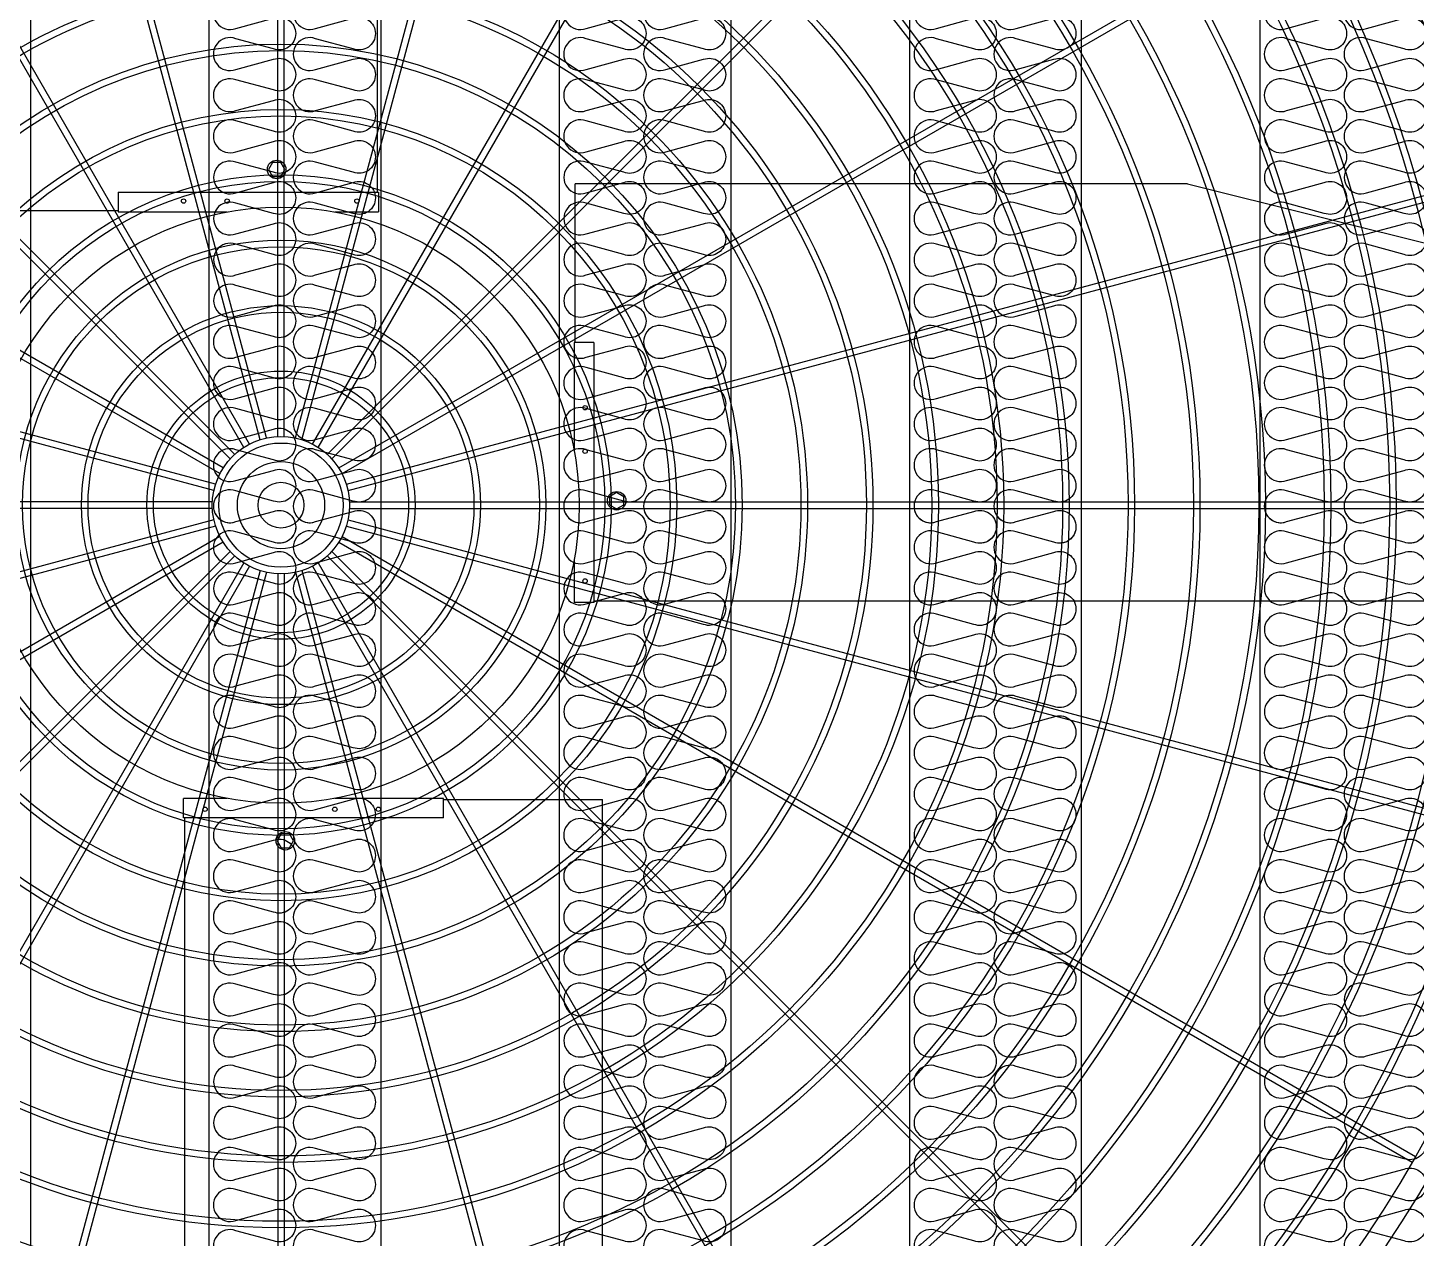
# Model space of a CAD drawing. Header units: millimetres. Extents: x 1723 to 33835, y 1764 to 24472.
# Drawn here: x 7010 to 8223, y 10652 to 11710 of the extents above; entities that cross this region are included whole.
import ezdxf

# ---------------------------------------------------------------- set-up
doc = ezdxf.new("R2010")
doc.units = ezdxf.units.MM
for name, color, linetype in [('LINE', 7, 'Continuous'), ('SMS', 220, 'Continuous'), ('냉각탑', 4, 'Continuous')]:
    doc.layers.add(name, color=color, linetype=linetype)

# ---------------------------------------------------------------- blocks, each defined once
blk = doc.blocks.new('A$C1FB73ED1')
for p, q in [((1277, 1342.9), (1277, 2480)), ((1283, 1342.9), (1283, 2480)), ((1260.8, 1340), (966.5, 2438.3)), ((1266.6, 1341.6), (972.3, 2439.9)), ((1293.4, 1341.6), (1587.7, 2439.9)), ((1299.2, 1340), (1593.5, 2438.3)), ((1251.1, 1336), (682.6, 2320.7)), ((1308.9, 1336), (1877.4, 2320.7)), ((1245.9, 1333), (677.4, 2317.7)), ((1314.1, 1333), (1882.6, 2317.7)), ((1237.6, 1326.6), (433.6, 2130.6)), ((1322.4, 1326.6), (2126.4, 2130.6)), ((1233.4, 1322.4), (429.4, 2126.4)), ((1326.6, 1322.4), (2130.6, 2126.4)), ((1224, 1308.9), (239.3, 1877.4)), ((1227, 1314.1), (242.3, 1882.6)), ((1333, 1314.1), (2317.7, 1882.6)), ((1336, 1308.9), (2320.7, 1877.4)), ((1220, 1299.2), (121.7, 1593.5)), ((1340, 1299.2), (2438.3, 1593.5)), ((1218.4, 1293.4), (120.1, 1587.7)), ((1341.6, 1293.4), (2439.9, 1587.7)), ((1217.1, 1283), (80, 1283)), ((1217.1, 1277), (80, 1277)), ((1342.9, 1283), (2480, 1283)), ((1342.9, 1277), (2480, 1277)), ((1218.4, 1266.6), (120.1, 972.3)), ((1341.6, 1266.6), (2439.9, 972.3)), ((1220, 1260.8), (121.7, 966.5)), ((1224, 1251.1), (239.3, 682.6)), ((1336, 1251.1), (2320.7, 682.6)), ((1340, 1260.8), (2438.3, 966.5)), ((1227, 1245.9), (242.3, 677.4)), ((1233.4, 1237.6), (429.4, 433.6)), ((1326.6, 1237.6), (2130.6, 433.6)), ((1333, 1245.9), (2317.7, 677.4)), ((1237.6, 1233.4), (433.6, 429.4)), ((1245.9, 1227), (677.4, 242.3)), ((1251.1, 1224), (682.6, 239.3)), ((1308.9, 1224), (1877.4, 239.3)), ((1314.1, 1227), (1882.6, 242.3)), ((1322.4, 1233.4), (2126.4, 429.4)), ((1260.8, 1220), (966.5, 121.7)), ((1266.6, 1218.4), (972.3, 120.1)), ((1277, 1217.1), (1277, 80)), ((1283, 1217.1), (1283, 80)), ((1293.4, 1218.4), (1587.7, 120.1)), ((1299.2, 1220), (1593.5, 121.7))]:
    blk.add_line(p, q)
for radius in [1280, 1260, 1220, 1200]:
    blk.add_circle((1280, 1280), radius)
at = {"ltscale": 5}
for radius in [1143, 1137, 1083, 1077, 1023, 1017, 963, 957, 903, 897, 843, 837, 783, 777, 723, 717, 663, 657, 603, 597, 543, 537, 483, 477, 423, 417, 363, 357, 303, 297, 243, 237, 183, 177, 123, 117, 63, 57, 40, 21]:
    blk.add_circle((1280, 1280), radius, dxfattribs=at)
at = {"color": 7}
blk.add_circle((1280, 1280), 273.5, dxfattribs=at)
at = {"layer": 'LINE', "color": 7}
for p, q in [((1368.2, 2477.5), (1368.2, 1567)), ((1130.8, 1567), (1369.4, 1567)), ((1130.8, 1567), (1369.4, 1567)), ((1130.8, 1567), (1130.8, 1549)), ((1130.8, 1567), (1130.8, 1549)), ((1369.4, 1567), (1369.4, 1549)), ((1369.4, 1567), (1369.4, 1549)), ((2111.5, 1574.8), (1550, 1574.8)), ((1550, 1429.2), (1550, 1574.8)), ((1550, 1429.2), (1550, 1574.8)), ((2111.5, 1574.8), (2457.5, 1488.5)), ((1130.8, 1550), (985.2, 1550)), ((1130.8, 1550), (985.2, 1550)), ((1130.8, 1549), (1230.5, 1549)), ((1130.8, 1549), (1230.5, 1549)), ((1329.5, 1549), (1369.4, 1549)), ((1329.5, 1549), (1369.4, 1549)), ((1549, 1429.2), (1549, 1329.5)), ((1549, 1429.2), (1549, 1329.5)), ((1567, 1429.2), (1549, 1429.2)), ((1567, 1429.2), (1549, 1429.2)), ((1567, 1429.2), (1567, 1190.6)), ((1567, 1429.2), (1567, 1190.6)), ((1549, 1230.5), (1549, 1190.6)), ((1549, 1230.5), (1549, 1190.6)), ((1567, 1190.6), (1549, 1190.6)), ((1567, 1190.6), (1549, 1190.6)), ((2475.6, 1191.8), (1567, 1191.8)), ((1230.5, 1011), (1190.6, 1011)), ((1190.6, 993), (1190.6, 1011)), ((1230.5, 1011), (1190.6, 1011)), ((1190.6, 993), (1190.6, 1011)), ((1429.2, 1011), (1329.5, 1011)), ((1429.2, 1011), (1329.5, 1011)), ((1429.2, 993), (1429.2, 1011)), ((1429.2, 993), (1429.2, 1011)), ((1429.2, 1010), (1574.8, 1010)), ((1429.2, 1010), (1574.8, 1010)), ((1574.8, 506.6), (1574.8, 1010)), ((1429.2, 993), (1190.6, 993)), ((1429.2, 993), (1190.6, 993)), ((1191.8, 82.5), (1191.8, 993))]:
    blk.add_line(p, q, dxfattribs=at)
for points in [[(1272.3, 1594.4), (1268.5, 1587.9), (1272.3, 1581.4), (1279.8, 1581.4), (1283.5, 1587.9), (1279.8, 1594.4)], [(1272.3, 1594.4), (1268.5, 1587.9), (1272.3, 1581.4), (1279.8, 1581.4), (1283.5, 1587.9), (1279.8, 1594.4)], [(1594.4, 1287.7), (1587.9, 1291.5), (1581.4, 1287.7), (1581.4, 1280.2), (1587.9, 1276.5), (1594.4, 1280.2)], [(1594.4, 1287.7), (1587.9, 1291.5), (1581.4, 1287.7), (1581.4, 1280.2), (1587.9, 1276.5), (1594.4, 1280.2)], [(1287.7, 965.6), (1291.5, 972.1), (1287.7, 978.6), (1280.2, 978.6), (1276.5, 972.1), (1280.2, 965.6)], [(1287.7, 965.6), (1291.5, 972.1), (1287.7, 978.6), (1280.2, 978.6), (1276.5, 972.1), (1280.2, 965.6)]]:
    blk.add_lwpolyline(points, close=True, dxfattribs=at)
for centre, radius in [((1276, 1587.9), 8.5), ((1276, 1587.9), 8.5), ((1190.6, 1559), 2), ((1190.6, 1559), 2), ((1230.6, 1559), 2), ((1230.6, 1559), 2), ((1349.6, 1559), 2), ((1349.6, 1559), 2), ((1559, 1369.4), 2), ((1559, 1369.4), 2), ((1559, 1329.4), 2), ((1559, 1329.4), 2), ((1587.9, 1284), 8.5), ((1587.9, 1284), 8.5), ((1559, 1210.4), 2), ((1559, 1210.4), 2), ((1210.4, 1001), 2), ((1210.4, 1001), 2), ((1329.4, 1001), 2), ((1329.4, 1001), 2), ((1369.4, 1001), 2), ((1369.4, 1001), 2), ((1284, 972.1), 8.5), ((1284, 972.1), 8.5)]:
    blk.add_circle(centre, radius, dxfattribs=at)
blk = doc.blocks.new('3')
at = {"color": 7}
for p, q in [((7012.4, 13129.5), (7012.4, 9651.5)), ((7168.4, 13129.5), (7168.4, 9651.5)), ((7318.4, 13129.5), (7318.4, 9651.5)), ((7474.4, 13129.5), (7474.4, 9651.5)), ((7624.4, 13129.5), (7624.4, 9651.5)), ((7780.4, 13129.5), (7780.4, 9651.5)), ((7930.4, 13129.5), (7930.4, 9651.5)), ((8086.4, 13129.5), (8086.4, 9651.5))]:
    blk.add_line(p, q, dxfattribs=at)
at = {"layer": 'SMS', "color": 5, "elevation": 0}
for points in [[(7191.8, 11735.9, 1.449198), (7191.8, 11709), (7224.7, 11717.9, -0.524856), (7244.2, 11704.5, -0.524856), (7224.7, 11691.1), (7191.8, 11700, 1.449198), (7191.8, 11673.1), (7224.7, 11682, -0.524856), (7244.2, 11668.6, -0.524856), (7224.7, 11655.2), (7191.8, 11664.1, 1.449198), (7191.8, 11637.2), (7224.7, 11646.1, -0.524856), (7244.2, 11632.7, -0.524856), (7224.7, 11619.2), (7191.8, 11628.2, 1.449198), (7191.8, 11601.3), (7224.7, 11610.2, -0.524856), (7244.2, 11596.8, -0.524856), (7224.7, 11583.3), (7191.8, 11592.2, 1.449198), (7191.8, 11565.4), (7224.7, 11574.3, -0.524856), (7244.2, 11560.9, -0.524856), (7224.7, 11547.4), (7191.8, 11556.3, 1.449198), (7191.8, 11529.5), (7224.7, 11538.4, -0.524856), (7244.2, 11524.9, -0.524856), (7224.7, 11511.5), (7191.8, 11520.4, 1.449198), (7191.8, 11493.6), (7224.7, 11502.5, -0.524856), (7244.2, 11489, -0.524856), (7224.7, 11475.6), (7191.8, 11484.5, 1.449198), (7191.8, 11457.7), (7224.7, 11466.6, -0.524856), (7244.2, 11453.1, -0.524856), (7224.7, 11439.7), (7191.8, 11448.6, 1.449198), (7191.8, 11421.7), (7224.7, 11430.6, -0.524856), (7244.2, 11417.2, -0.524856), (7224.7, 11403.8), (7191.8, 11412.7, 1.449198), (7191.8, 11385.8), (7224.7, 11394.7, -0.524856), (7244.2, 11381.3, -0.524856), (7224.7, 11367.9), (7191.8, 11376.8, 1.449198), (7191.8, 11349.9), (7224.7, 11358.8, -0.524856), (7244.2, 11345.4, -0.524856), (7224.7, 11332), (7191.8, 11340.9, 1.449198), (7191.8, 11314), (7224.7, 11322.9, -0.524856), (7244.2, 11309.5, -0.524856), (7224.7, 11296.1), (7191.8, 11305, 1.449198), (7191.8, 11278.1), (7224.7, 11287, -0.524856), (7244.2, 11273.6, -0.417249), (7229.7, 11259.2)], [(7261.5, 11735.9, 1.449198), (7261.5, 11709), (7294.4, 11717.9, -0.524856), (7313.8, 11704.5, -0.524856), (7294.4, 11691.1), (7261.5, 11700, 1.449198), (7261.5, 11673.1), (7294.4, 11682, -0.524856), (7313.8, 11668.6, -0.524856), (7294.4, 11655.2), (7261.5, 11664.1, 1.449198), (7261.5, 11637.2), (7294.4, 11646.1, -0.524856), (7313.8, 11632.7, -0.524856), (7294.4, 11619.2), (7261.5, 11628.2, 1.449198), (7261.5, 11601.3), (7294.4, 11610.2, -0.524856), (7313.8, 11596.8, -0.524856), (7294.4, 11583.3), (7261.5, 11592.2, 1.449198), (7261.5, 11565.4), (7294.4, 11574.3, -0.524856), (7313.8, 11560.9, -0.524856), (7294.4, 11547.4), (7261.5, 11556.3, 1.449198), (7261.5, 11529.5), (7294.4, 11538.4, -0.524856), (7313.8, 11524.9, -0.524856), (7294.4, 11511.5), (7261.5, 11520.4, 1.449198), (7261.5, 11493.6), (7294.4, 11502.5, -0.524856), (7313.8, 11489, -0.524856), (7294.4, 11475.6), (7261.5, 11484.5, 1.449198), (7261.5, 11457.7), (7294.4, 11466.6, -0.524856), (7313.8, 11453.1, -0.524856), (7294.4, 11439.7), (7261.5, 11448.6, 1.449198), (7261.5, 11421.7), (7294.4, 11430.6, -0.524856), (7313.8, 11417.2, -0.524856), (7294.4, 11403.8), (7261.5, 11412.7, 1.449198), (7261.5, 11385.8), (7294.4, 11394.7, -0.524856), (7313.8, 11381.3, -0.524856), (7294.4, 11367.9), (7261.5, 11376.8, 1.449198), (7261.5, 11349.9), (7294.4, 11358.8, -0.524856), (7313.8, 11345.4, -0.524856), (7294.4, 11332), (7261.5, 11340.9, 1.449198), (7261.5, 11314), (7294.4, 11322.9, -0.524856), (7313.8, 11309.5, -0.524856), (7294.4, 11296.1), (7261.5, 11305, 1.449198), (7261.5, 11278.1), (7294.4, 11287, -0.524856), (7313.8, 11273.6, -0.417249), (7299.3, 11259.2)], [(7497.8, 11735.9, 1.449198), (7497.8, 11709), (7530.7, 11717.9, -0.524856), (7550.2, 11704.5, -0.524856), (7530.7, 11691.1), (7497.8, 11700, 1.449198), (7497.8, 11673.1), (7530.7, 11682, -0.524856), (7550.2, 11668.6, -0.524856), (7530.7, 11655.2), (7497.8, 11664.1, 1.449198), (7497.8, 11637.2), (7530.7, 11646.1, -0.524856), (7550.2, 11632.7, -0.524856), (7530.7, 11619.2), (7497.8, 11628.2, 1.449198), (7497.8, 11601.3), (7530.7, 11610.2, -0.524856), (7550.2, 11596.8, -0.524856), (7530.7, 11583.3), (7497.8, 11592.2, 1.449198), (7497.8, 11565.4), (7530.7, 11574.3, -0.524856), (7550.2, 11560.9, -0.524856), (7530.7, 11547.4), (7497.8, 11556.3, 1.449198), (7497.8, 11529.5), (7530.7, 11538.4, -0.524856), (7550.2, 11524.9, -0.524856), (7530.7, 11511.5), (7497.8, 11520.4, 1.449198), (7497.8, 11493.6), (7530.7, 11502.5, -0.524856), (7550.2, 11489, -0.524856), (7530.7, 11475.6), (7497.8, 11484.5, 1.449198), (7497.8, 11457.7), (7530.7, 11466.6, -0.524856), (7550.2, 11453.1, -0.524856), (7530.7, 11439.7), (7497.8, 11448.6, 1.449198), (7497.8, 11421.7), (7530.7, 11430.6, -0.524856), (7550.2, 11417.2, -0.524856), (7530.7, 11403.8), (7497.8, 11412.7, 1.449198), (7497.8, 11385.8), (7530.7, 11394.7, -0.524856), (7550.2, 11381.3, -0.524856), (7530.7, 11367.9), (7497.8, 11376.8, 1.449198), (7497.8, 11349.9), (7530.7, 11358.8, -0.524856), (7550.2, 11345.4, -0.524856), (7530.7, 11332), (7497.8, 11340.9, 1.449198), (7497.8, 11314), (7530.7, 11322.9, -0.524856), (7550.2, 11309.5, -0.524856), (7530.7, 11296.1), (7497.8, 11305, 1.449198), (7497.8, 11278.1), (7530.7, 11287, -0.524856), (7550.2, 11273.6, -0.417249), (7535.7, 11259.2)], [(7567.5, 11735.9, 1.449198), (7567.5, 11709), (7600.4, 11717.9, -0.524856), (7619.8, 11704.5, -0.524856), (7600.4, 11691.1), (7567.5, 11700, 1.449198), (7567.5, 11673.1), (7600.4, 11682, -0.524856), (7619.8, 11668.6, -0.524856), (7600.4, 11655.2), (7567.5, 11664.1, 1.449198), (7567.5, 11637.2), (7600.4, 11646.1, -0.524856), (7619.8, 11632.7, -0.524856), (7600.4, 11619.2), (7567.5, 11628.2, 1.449198), (7567.5, 11601.3), (7600.4, 11610.2, -0.524856), (7619.8, 11596.8, -0.524856), (7600.4, 11583.3), (7567.5, 11592.2, 1.449198), (7567.5, 11565.4), (7600.4, 11574.3, -0.524856), (7619.8, 11560.9, -0.524856), (7600.4, 11547.4), (7567.5, 11556.3, 1.449198), (7567.5, 11529.5), (7600.4, 11538.4, -0.524856), (7619.8, 11524.9, -0.524856), (7600.4, 11511.5), (7567.5, 11520.4, 1.449198), (7567.5, 11493.6), (7600.4, 11502.5, -0.524856), (7619.8, 11489, -0.524856), (7600.4, 11475.6), (7567.5, 11484.5, 1.449198), (7567.5, 11457.7), (7600.4, 11466.6, -0.524856), (7619.8, 11453.1, -0.524856), (7600.4, 11439.7), (7567.5, 11448.6, 1.449198), (7567.5, 11421.7), (7600.4, 11430.6, -0.524856), (7619.8, 11417.2, -0.524856), (7600.4, 11403.8), (7567.5, 11412.7, 1.449198), (7567.5, 11385.8), (7600.4, 11394.7, -0.524856), (7619.8, 11381.3, -0.524856), (7600.4, 11367.9), (7567.5, 11376.8, 1.449198), (7567.5, 11349.9), (7600.4, 11358.8, -0.524856), (7619.8, 11345.4, -0.524856), (7600.4, 11332), (7567.5, 11340.9, 1.449198), (7567.5, 11314), (7600.4, 11322.9, -0.524856), (7619.8, 11309.5, -0.524856), (7600.4, 11296.1), (7567.5, 11305, 1.449198), (7567.5, 11278.1), (7600.4, 11287, -0.524856), (7619.8, 11273.6, -0.417249), (7605.3, 11259.2)], [(7803.8, 11735.9, 1.449198), (7803.8, 11709), (7836.7, 11717.9, -0.524856), (7856.2, 11704.5, -0.524856), (7836.7, 11691.1), (7803.8, 11700, 1.449198), (7803.8, 11673.1), (7836.7, 11682, -0.524856), (7856.2, 11668.6, -0.524856), (7836.7, 11655.2), (7803.8, 11664.1, 1.449198), (7803.8, 11637.2), (7836.7, 11646.1, -0.524856), (7856.2, 11632.7, -0.524856), (7836.7, 11619.2), (7803.8, 11628.2, 1.449198), (7803.8, 11601.3), (7836.7, 11610.2, -0.524856), (7856.2, 11596.8, -0.524856), (7836.7, 11583.3), (7803.8, 11592.2, 1.449198), (7803.8, 11565.4), (7836.7, 11574.3, -0.524856), (7856.2, 11560.9, -0.524856), (7836.7, 11547.4), (7803.8, 11556.3, 1.449198), (7803.8, 11529.5), (7836.7, 11538.4, -0.524856), (7856.2, 11524.9, -0.524856), (7836.7, 11511.5), (7803.8, 11520.4, 1.449198), (7803.8, 11493.6), (7836.7, 11502.5, -0.524856), (7856.2, 11489, -0.524856), (7836.7, 11475.6), (7803.8, 11484.5, 1.449198), (7803.8, 11457.7), (7836.7, 11466.6, -0.524856), (7856.2, 11453.1, -0.524856), (7836.7, 11439.7), (7803.8, 11448.6, 1.449198), (7803.8, 11421.7), (7836.7, 11430.6, -0.524856), (7856.2, 11417.2, -0.524856), (7836.7, 11403.8), (7803.8, 11412.7, 1.449198), (7803.8, 11385.8), (7836.7, 11394.7, -0.524856), (7856.2, 11381.3, -0.524856), (7836.7, 11367.9), (7803.8, 11376.8, 1.449198), (7803.8, 11349.9), (7836.7, 11358.8, -0.524856), (7856.2, 11345.4, -0.524856), (7836.7, 11332), (7803.8, 11340.9, 1.449198), (7803.8, 11314), (7836.7, 11322.9, -0.524856), (7856.2, 11309.5, -0.524856), (7836.7, 11296.1), (7803.8, 11305, 1.449198), (7803.8, 11278.1), (7836.7, 11287, -0.524856), (7856.2, 11273.6, -0.417249), (7841.7, 11259.2)], [(7873.5, 11735.9, 1.449198), (7873.5, 11709), (7906.4, 11717.9, -0.524856), (7925.8, 11704.5, -0.524856), (7906.4, 11691.1), (7873.5, 11700, 1.449198), (7873.5, 11673.1), (7906.4, 11682, -0.524856), (7925.8, 11668.6, -0.524856), (7906.4, 11655.2), (7873.5, 11664.1, 1.449198), (7873.5, 11637.2), (7906.4, 11646.1, -0.524856), (7925.8, 11632.7, -0.524856), (7906.4, 11619.2), (7873.5, 11628.2, 1.449198), (7873.5, 11601.3), (7906.4, 11610.2, -0.524856), (7925.8, 11596.8, -0.524856), (7906.4, 11583.3), (7873.5, 11592.2, 1.449198), (7873.5, 11565.4), (7906.4, 11574.3, -0.524856), (7925.8, 11560.9, -0.524856), (7906.4, 11547.4), (7873.5, 11556.3, 1.449198), (7873.5, 11529.5), (7906.4, 11538.4, -0.524856), (7925.8, 11524.9, -0.524856), (7906.4, 11511.5), (7873.5, 11520.4, 1.449198), (7873.5, 11493.6), (7906.4, 11502.5, -0.524856), (7925.8, 11489, -0.524856), (7906.4, 11475.6), (7873.5, 11484.5, 1.449198), (7873.5, 11457.7), (7906.4, 11466.6, -0.524856), (7925.8, 11453.1, -0.524856), (7906.4, 11439.7), (7873.5, 11448.6, 1.449198), (7873.5, 11421.7), (7906.4, 11430.6, -0.524856), (7925.8, 11417.2, -0.524856), (7906.4, 11403.8), (7873.5, 11412.7, 1.449198), (7873.5, 11385.8), (7906.4, 11394.7, -0.524856), (7925.8, 11381.3, -0.524856), (7906.4, 11367.9), (7873.5, 11376.8, 1.449198), (7873.5, 11349.9), (7906.4, 11358.8, -0.524856), (7925.8, 11345.4, -0.524856), (7906.4, 11332), (7873.5, 11340.9, 1.449198), (7873.5, 11314), (7906.4, 11322.9, -0.524856), (7925.8, 11309.5, -0.524856), (7906.4, 11296.1), (7873.5, 11305, 1.449198), (7873.5, 11278.1), (7906.4, 11287, -0.524856), (7925.8, 11273.6, -0.417249), (7911.3, 11259.2)], [(8109.8, 11735.9, 1.449198), (8109.8, 11709), (8142.7, 11717.9, -0.524856), (8162.2, 11704.5, -0.524856), (8142.7, 11691.1), (8109.8, 11700, 1.449198), (8109.8, 11673.1), (8142.7, 11682, -0.524856), (8162.2, 11668.6, -0.524856), (8142.7, 11655.2), (8109.8, 11664.1, 1.449198), (8109.8, 11637.2), (8142.7, 11646.1, -0.524856), (8162.2, 11632.7, -0.524856), (8142.7, 11619.2), (8109.8, 11628.2, 1.449198), (8109.8, 11601.3), (8142.7, 11610.2, -0.524856), (8162.2, 11596.8, -0.524856), (8142.7, 11583.3), (8109.8, 11592.2, 1.449198), (8109.8, 11565.4), (8142.7, 11574.3, -0.524856), (8162.2, 11560.9, -0.524856), (8142.7, 11547.4), (8109.8, 11556.3, 1.449198), (8109.8, 11529.5), (8142.7, 11538.4, -0.524856), (8162.2, 11524.9, -0.524856), (8142.7, 11511.5), (8109.8, 11520.4, 1.449198), (8109.8, 11493.6), (8142.7, 11502.5, -0.524856), (8162.2, 11489, -0.524856), (8142.7, 11475.6), (8109.8, 11484.5, 1.449198), (8109.8, 11457.7), (8142.7, 11466.6, -0.524856), (8162.2, 11453.1, -0.524856), (8142.7, 11439.7), (8109.8, 11448.6, 1.449198), (8109.8, 11421.7), (8142.7, 11430.6, -0.524856), (8162.2, 11417.2, -0.524856), (8142.7, 11403.8), (8109.8, 11412.7, 1.449198), (8109.8, 11385.8), (8142.7, 11394.7, -0.524856), (8162.2, 11381.3, -0.524856), (8142.7, 11367.9), (8109.8, 11376.8, 1.449198), (8109.8, 11349.9), (8142.7, 11358.8, -0.524856), (8162.2, 11345.4, -0.524856), (8142.7, 11332), (8109.8, 11340.9, 1.449198), (8109.8, 11314), (8142.7, 11322.9, -0.524856), (8162.2, 11309.5, -0.524856), (8142.7, 11296.1), (8109.8, 11305, 1.449198), (8109.8, 11278.1), (8142.7, 11287, -0.524856), (8162.2, 11273.6, -0.417249), (8147.7, 11259.2)], [(8179.5, 11735.9, 1.449198), (8179.5, 11709), (8212.4, 11717.9, -0.524856), (8231.8, 11704.5, -0.524856), (8212.4, 11691.1), (8179.5, 11700, 1.449198), (8179.5, 11673.1), (8212.4, 11682, -0.524856), (8231.8, 11668.6, -0.524856), (8212.4, 11655.2), (8179.5, 11664.1, 1.449198), (8179.5, 11637.2), (8212.4, 11646.1, -0.524856), (8231.8, 11632.7, -0.524856), (8212.4, 11619.2), (8179.5, 11628.2, 1.449198), (8179.5, 11601.3), (8212.4, 11610.2, -0.524856), (8231.8, 11596.8, -0.524856), (8212.4, 11583.3), (8179.5, 11592.2, 1.449198), (8179.5, 11565.4), (8212.4, 11574.3, -0.524856), (8231.8, 11560.9, -0.524856), (8212.4, 11547.4), (8179.5, 11556.3, 1.449198), (8179.5, 11529.5), (8212.4, 11538.4, -0.524856), (8231.8, 11524.9, -0.524856), (8212.4, 11511.5), (8179.5, 11520.4, 1.449198), (8179.5, 11493.6), (8212.4, 11502.5, -0.524856), (8231.8, 11489, -0.524856), (8212.4, 11475.6), (8179.5, 11484.5, 1.449198), (8179.5, 11457.7), (8212.4, 11466.6, -0.524856), (8231.8, 11453.1, -0.524856), (8212.4, 11439.7), (8179.5, 11448.6, 1.449198), (8179.5, 11421.7), (8212.4, 11430.6, -0.524856), (8231.8, 11417.2, -0.524856), (8212.4, 11403.8), (8179.5, 11412.7, 1.449198), (8179.5, 11385.8), (8212.4, 11394.7, -0.524856), (8231.8, 11381.3, -0.524856), (8212.4, 11367.9), (8179.5, 11376.8, 1.449198), (8179.5, 11349.9), (8212.4, 11358.8, -0.524856), (8231.8, 11345.4, -0.524856), (8212.4, 11332), (8179.5, 11340.9, 1.449198), (8179.5, 11314), (8212.4, 11322.9, -0.524856), (8231.8, 11309.5, -0.524856), (8212.4, 11296.1), (8179.5, 11305, 1.449198), (8179.5, 11278.1), (8212.4, 11287, -0.524856), (8231.8, 11273.6, -0.417249), (8217.3, 11259.2)], [(7172.8, 11287.9, 0.446849), (7191.8, 11278.1), (7224.7, 11287, -0.524856), (7244.2, 11273.6, -0.524856), (7224.7, 11260.1), (7191.8, 11269.1, 1.449198), (7191.8, 11242.2), (7224.7, 11251.1, -0.524856), (7244.2, 11237.7, -0.524856), (7224.7, 11224.2), (7191.8, 11233.1, 1.449198), (7191.8, 11206.3), (7224.7, 11215.2, -0.524856), (7244.2, 11201.8, -0.524856), (7224.7, 11188.3), (7191.8, 11197.2, 1.449198), (7191.8, 11170.4), (7224.7, 11179.3, -0.524856), (7244.2, 11165.8, -0.524856), (7224.7, 11152.4), (7191.8, 11161.3, 1.449198), (7191.8, 11134.5), (7224.7, 11143.4, -0.524856), (7244.2, 11129.9, -0.524856), (7224.7, 11116.5), (7191.8, 11125.4, 1.449198), (7191.8, 11098.6), (7224.7, 11107.5, -0.524856), (7244.2, 11094, -0.524856), (7224.7, 11080.6), (7191.8, 11089.5, 1.449198), (7191.8, 11062.6), (7224.7, 11071.5, -0.524856), (7244.2, 11058.1, -0.524856), (7224.7, 11044.7), (7191.8, 11053.6, 1.449198), (7191.8, 11026.7), (7224.7, 11035.6, -0.524856), (7244.2, 11022.2, -0.524856), (7224.7, 11008.8), (7191.8, 11017.7, 1.449198), (7191.8, 10990.8), (7224.7, 10999.7, -0.524856), (7244.2, 10986.3, -0.524856), (7224.7, 10972.9), (7191.8, 10981.8, 1.449198), (7191.8, 10954.9), (7224.7, 10963.8, -0.524856), (7244.2, 10950.4, -0.524856), (7224.7, 10937), (7191.8, 10945.9, 1.449198), (7191.8, 10919), (7224.7, 10927.9, -0.524856), (7244.2, 10914.5, -0.524856), (7224.7, 10901), (7191.8, 10910, 1.449198), (7191.8, 10883.1), (7224.7, 10892, -0.524856), (7244.2, 10878.6, -0.524856), (7224.7, 10865.1), (7191.8, 10874, 1.449198), (7191.8, 10847.2), (7224.7, 10856.1, -0.524856), (7244.2, 10842.7, -0.524856), (7224.7, 10829.2), (7191.8, 10838.1, 1.449198), (7191.8, 10811.3), (7224.7, 10820.2, -0.524856), (7244.2, 10806.7, -0.524856), (7224.7, 10793.3), (7191.8, 10802.2, 1.449198), (7191.8, 10775.4), (7224.7, 10784.3, -0.524856), (7244.2, 10770.8, -0.524856), (7224.7, 10757.4), (7191.8, 10766.3, 1.449198), (7191.8, 10739.5), (7224.7, 10748.4, -0.524856), (7244.2, 10734.9, -0.524856), (7224.7, 10721.5), (7191.8, 10730.4, 1.449198), (7191.8, 10703.5), (7224.7, 10712.4, -0.524856), (7244.2, 10699, -0.524856), (7224.7, 10685.6), (7191.8, 10694.5, 1.449198), (7191.8, 10667.6), (7224.7, 10676.5, -0.524856), (7244.2, 10663.1, -0.524856), (7224.7, 10649.7), (7191.8, 10658.6, 1.449198), (7191.8, 10631.7)], [(7242.5, 11287.9, 0.446849), (7261.5, 11278.1), (7294.4, 11287, -0.524856), (7313.8, 11273.6, -0.524856), (7294.4, 11260.1), (7261.5, 11269.1, 1.449198), (7261.5, 11242.2), (7294.4, 11251.1, -0.524856), (7313.8, 11237.7, -0.524856), (7294.4, 11224.2), (7261.5, 11233.1, 1.449198), (7261.5, 11206.3), (7294.4, 11215.2, -0.524856), (7313.8, 11201.8, -0.524856), (7294.4, 11188.3), (7261.5, 11197.2, 1.449198), (7261.5, 11170.4), (7294.4, 11179.3, -0.524856), (7313.8, 11165.8, -0.524856), (7294.4, 11152.4), (7261.5, 11161.3, 1.449198), (7261.5, 11134.5), (7294.4, 11143.4, -0.524856), (7313.8, 11129.9, -0.524856), (7294.4, 11116.5), (7261.5, 11125.4, 1.449198), (7261.5, 11098.6), (7294.4, 11107.5, -0.524856), (7313.8, 11094, -0.524856), (7294.4, 11080.6), (7261.5, 11089.5, 1.449198), (7261.5, 11062.6), (7294.4, 11071.5, -0.524856), (7313.8, 11058.1, -0.524856), (7294.4, 11044.7), (7261.5, 11053.6, 1.449198), (7261.5, 11026.7), (7294.4, 11035.6, -0.524856), (7313.8, 11022.2, -0.524856), (7294.4, 11008.8), (7261.5, 11017.7, 1.449198), (7261.5, 10990.8), (7294.4, 10999.7, -0.524856), (7313.8, 10986.3, -0.524856), (7294.4, 10972.9), (7261.5, 10981.8, 1.449198), (7261.5, 10954.9), (7294.4, 10963.8, -0.524856), (7313.8, 10950.4, -0.524856), (7294.4, 10937), (7261.5, 10945.9, 1.449198), (7261.5, 10919), (7294.4, 10927.9, -0.524856), (7313.8, 10914.5, -0.524856), (7294.4, 10901), (7261.5, 10910, 1.449198), (7261.5, 10883.1), (7294.4, 10892, -0.524856), (7313.8, 10878.6, -0.524856), (7294.4, 10865.1), (7261.5, 10874, 1.449198), (7261.5, 10847.2), (7294.4, 10856.1, -0.524856), (7313.8, 10842.7, -0.524856), (7294.4, 10829.2), (7261.5, 10838.1, 1.449198), (7261.5, 10811.3), (7294.4, 10820.2, -0.524856), (7313.8, 10806.7, -0.524856), (7294.4, 10793.3), (7261.5, 10802.2, 1.449198), (7261.5, 10775.4), (7294.4, 10784.3, -0.524856), (7313.8, 10770.8, -0.524856), (7294.4, 10757.4), (7261.5, 10766.3, 1.449198), (7261.5, 10739.5), (7294.4, 10748.4, -0.524856), (7313.8, 10734.9, -0.524856), (7294.4, 10721.5), (7261.5, 10730.4, 1.449198), (7261.5, 10703.5), (7294.4, 10712.4, -0.524856), (7313.8, 10699, -0.524856), (7294.4, 10685.6), (7261.5, 10694.5, 1.449198), (7261.5, 10667.6), (7294.4, 10676.5, -0.524856), (7313.8, 10663.1, -0.524856), (7294.4, 10649.7), (7261.5, 10658.6, 1.449198), (7261.5, 10631.7)], [(7478.8, 11287.9, 0.446849), (7497.8, 11278.1), (7530.7, 11287, -0.524856), (7550.2, 11273.6, -0.524856), (7530.7, 11260.1), (7497.8, 11269.1, 1.449198), (7497.8, 11242.2), (7530.7, 11251.1, -0.524856), (7550.2, 11237.7, -0.524856), (7530.7, 11224.2), (7497.8, 11233.1, 1.449198), (7497.8, 11206.3), (7530.7, 11215.2, -0.524856), (7550.2, 11201.8, -0.524856), (7530.7, 11188.3), (7497.8, 11197.2, 1.449198), (7497.8, 11170.4), (7530.7, 11179.3, -0.524856), (7550.2, 11165.8, -0.524856), (7530.7, 11152.4), (7497.8, 11161.3, 1.449198), (7497.8, 11134.5), (7530.7, 11143.4, -0.524856), (7550.2, 11129.9, -0.524856), (7530.7, 11116.5), (7497.8, 11125.4, 1.449198), (7497.8, 11098.6), (7530.7, 11107.5, -0.524856), (7550.2, 11094, -0.524856), (7530.7, 11080.6), (7497.8, 11089.5, 1.449198), (7497.8, 11062.6), (7530.7, 11071.5, -0.524856), (7550.2, 11058.1, -0.524856), (7530.7, 11044.7), (7497.8, 11053.6, 1.449198), (7497.8, 11026.7), (7530.7, 11035.6, -0.524856), (7550.2, 11022.2, -0.524856), (7530.7, 11008.8), (7497.8, 11017.7, 1.449198), (7497.8, 10990.8), (7530.7, 10999.7, -0.524856), (7550.2, 10986.3, -0.524856), (7530.7, 10972.9), (7497.8, 10981.8, 1.449198), (7497.8, 10954.9), (7530.7, 10963.8, -0.524856), (7550.2, 10950.4, -0.524856), (7530.7, 10937), (7497.8, 10945.9, 1.449198), (7497.8, 10919), (7530.7, 10927.9, -0.524856), (7550.2, 10914.5, -0.524856), (7530.7, 10901), (7497.8, 10910, 1.449198), (7497.8, 10883.1), (7530.7, 10892, -0.524856), (7550.2, 10878.6, -0.524856), (7530.7, 10865.1), (7497.8, 10874, 1.449198), (7497.8, 10847.2), (7530.7, 10856.1, -0.524856), (7550.2, 10842.7, -0.524856), (7530.7, 10829.2), (7497.8, 10838.1, 1.449198), (7497.8, 10811.3), (7530.7, 10820.2, -0.524856), (7550.2, 10806.7, -0.524856), (7530.7, 10793.3), (7497.8, 10802.2, 1.449198), (7497.8, 10775.4), (7530.7, 10784.3, -0.524856), (7550.2, 10770.8, -0.524856), (7530.7, 10757.4), (7497.8, 10766.3, 1.449198), (7497.8, 10739.5), (7530.7, 10748.4, -0.524856), (7550.2, 10734.9, -0.524856), (7530.7, 10721.5), (7497.8, 10730.4, 1.449198), (7497.8, 10703.5), (7530.7, 10712.4, -0.524856), (7550.2, 10699, -0.524856), (7530.7, 10685.6), (7497.8, 10694.5, 1.449198), (7497.8, 10667.6), (7530.7, 10676.5, -0.524856), (7550.2, 10663.1, -0.524856), (7530.7, 10649.7), (7497.8, 10658.6, 1.449198), (7497.8, 10631.7)], [(7548.5, 11287.9, 0.446849), (7567.5, 11278.1), (7600.4, 11287, -0.524856), (7619.8, 11273.6, -0.524856), (7600.4, 11260.1), (7567.5, 11269.1, 1.449198), (7567.5, 11242.2), (7600.4, 11251.1, -0.524856), (7619.8, 11237.7, -0.524856), (7600.4, 11224.2), (7567.5, 11233.1, 1.449198), (7567.5, 11206.3), (7600.4, 11215.2, -0.524856), (7619.8, 11201.8, -0.524856), (7600.4, 11188.3), (7567.5, 11197.2, 1.449198), (7567.5, 11170.4), (7600.4, 11179.3, -0.524856), (7619.8, 11165.8, -0.524856), (7600.4, 11152.4), (7567.5, 11161.3, 1.449198), (7567.5, 11134.5), (7600.4, 11143.4, -0.524856), (7619.8, 11129.9, -0.524856), (7600.4, 11116.5), (7567.5, 11125.4, 1.449198), (7567.5, 11098.6), (7600.4, 11107.5, -0.524856), (7619.8, 11094, -0.524856), (7600.4, 11080.6), (7567.5, 11089.5, 1.449198), (7567.5, 11062.6), (7600.4, 11071.5, -0.524856), (7619.8, 11058.1, -0.524856), (7600.4, 11044.7), (7567.5, 11053.6, 1.449198), (7567.5, 11026.7), (7600.4, 11035.6, -0.524856), (7619.8, 11022.2, -0.524856), (7600.4, 11008.8), (7567.5, 11017.7, 1.449198), (7567.5, 10990.8), (7600.4, 10999.7, -0.524856), (7619.8, 10986.3, -0.524856), (7600.4, 10972.9), (7567.5, 10981.8, 1.449198), (7567.5, 10954.9), (7600.4, 10963.8, -0.524856), (7619.8, 10950.4, -0.524856), (7600.4, 10937), (7567.5, 10945.9, 1.449198), (7567.5, 10919), (7600.4, 10927.9, -0.524856), (7619.8, 10914.5, -0.524856), (7600.4, 10901), (7567.5, 10910, 1.449198), (7567.5, 10883.1), (7600.4, 10892, -0.524856), (7619.8, 10878.6, -0.524856), (7600.4, 10865.1), (7567.5, 10874, 1.449198), (7567.5, 10847.2), (7600.4, 10856.1, -0.524856), (7619.8, 10842.7, -0.524856), (7600.4, 10829.2), (7567.5, 10838.1, 1.449198), (7567.5, 10811.3), (7600.4, 10820.2, -0.524856), (7619.8, 10806.7, -0.524856), (7600.4, 10793.3), (7567.5, 10802.2, 1.449198), (7567.5, 10775.4), (7600.4, 10784.3, -0.524856), (7619.8, 10770.8, -0.524856), (7600.4, 10757.4), (7567.5, 10766.3, 1.449198), (7567.5, 10739.5), (7600.4, 10748.4, -0.524856), (7619.8, 10734.9, -0.524856), (7600.4, 10721.5), (7567.5, 10730.4, 1.449198), (7567.5, 10703.5), (7600.4, 10712.4, -0.524856), (7619.8, 10699, -0.524856), (7600.4, 10685.6), (7567.5, 10694.5, 1.449198), (7567.5, 10667.6), (7600.4, 10676.5, -0.524856), (7619.8, 10663.1, -0.524856), (7600.4, 10649.7), (7567.5, 10658.6, 1.449198), (7567.5, 10631.7)], [(7784.8, 11287.9, 0.446849), (7803.8, 11278.1), (7836.7, 11287, -0.524856), (7856.2, 11273.6, -0.524856), (7836.7, 11260.1), (7803.8, 11269.1, 1.449198), (7803.8, 11242.2), (7836.7, 11251.1, -0.524856), (7856.2, 11237.7, -0.524856), (7836.7, 11224.2), (7803.8, 11233.1, 1.449198), (7803.8, 11206.3), (7836.7, 11215.2, -0.524856), (7856.2, 11201.8, -0.524856), (7836.7, 11188.3), (7803.8, 11197.2, 1.449198), (7803.8, 11170.4), (7836.7, 11179.3, -0.524856), (7856.2, 11165.8, -0.524856), (7836.7, 11152.4), (7803.8, 11161.3, 1.449198), (7803.8, 11134.5), (7836.7, 11143.4, -0.524856), (7856.2, 11129.9, -0.524856), (7836.7, 11116.5), (7803.8, 11125.4, 1.449198), (7803.8, 11098.6), (7836.7, 11107.5, -0.524856), (7856.2, 11094, -0.524856), (7836.7, 11080.6), (7803.8, 11089.5, 1.449198), (7803.8, 11062.6), (7836.7, 11071.5, -0.524856), (7856.2, 11058.1, -0.524856), (7836.7, 11044.7), (7803.8, 11053.6, 1.449198), (7803.8, 11026.7), (7836.7, 11035.6, -0.524856), (7856.2, 11022.2, -0.524856), (7836.7, 11008.8), (7803.8, 11017.7, 1.449198), (7803.8, 10990.8), (7836.7, 10999.7, -0.524856), (7856.2, 10986.3, -0.524856), (7836.7, 10972.9), (7803.8, 10981.8, 1.449198), (7803.8, 10954.9), (7836.7, 10963.8, -0.524856), (7856.2, 10950.4, -0.524856), (7836.7, 10937), (7803.8, 10945.9, 1.449198), (7803.8, 10919), (7836.7, 10927.9, -0.524856), (7856.2, 10914.5, -0.524856), (7836.7, 10901), (7803.8, 10910, 1.449198), (7803.8, 10883.1), (7836.7, 10892, -0.524856), (7856.2, 10878.6, -0.524856), (7836.7, 10865.1), (7803.8, 10874, 1.449198), (7803.8, 10847.2), (7836.7, 10856.1, -0.524856), (7856.2, 10842.7, -0.524856), (7836.7, 10829.2), (7803.8, 10838.1, 1.449198), (7803.8, 10811.3), (7836.7, 10820.2, -0.524856), (7856.2, 10806.7, -0.524856), (7836.7, 10793.3), (7803.8, 10802.2, 1.449198), (7803.8, 10775.4), (7836.7, 10784.3, -0.524856), (7856.2, 10770.8, -0.524856), (7836.7, 10757.4), (7803.8, 10766.3, 1.449198), (7803.8, 10739.5), (7836.7, 10748.4, -0.524856), (7856.2, 10734.9, -0.524856), (7836.7, 10721.5), (7803.8, 10730.4, 1.449198), (7803.8, 10703.5), (7836.7, 10712.4, -0.524856), (7856.2, 10699, -0.524856), (7836.7, 10685.6), (7803.8, 10694.5, 1.449198), (7803.8, 10667.6), (7836.7, 10676.5, -0.524856), (7856.2, 10663.1, -0.524856), (7836.7, 10649.7), (7803.8, 10658.6, 1.449198), (7803.8, 10631.7)], [(7854.5, 11287.9, 0.446849), (7873.5, 11278.1), (7906.4, 11287, -0.524856), (7925.8, 11273.6, -0.524856), (7906.4, 11260.1), (7873.5, 11269.1, 1.449198), (7873.5, 11242.2), (7906.4, 11251.1, -0.524856), (7925.8, 11237.7, -0.524856), (7906.4, 11224.2), (7873.5, 11233.1, 1.449198), (7873.5, 11206.3), (7906.4, 11215.2, -0.524856), (7925.8, 11201.8, -0.524856), (7906.4, 11188.3), (7873.5, 11197.2, 1.449198), (7873.5, 11170.4), (7906.4, 11179.3, -0.524856), (7925.8, 11165.8, -0.524856), (7906.4, 11152.4), (7873.5, 11161.3, 1.449198), (7873.5, 11134.5), (7906.4, 11143.4, -0.524856), (7925.8, 11129.9, -0.524856), (7906.4, 11116.5), (7873.5, 11125.4, 1.449198), (7873.5, 11098.6), (7906.4, 11107.5, -0.524856), (7925.8, 11094, -0.524856), (7906.4, 11080.6), (7873.5, 11089.5, 1.449198), (7873.5, 11062.6), (7906.4, 11071.5, -0.524856), (7925.8, 11058.1, -0.524856), (7906.4, 11044.7), (7873.5, 11053.6, 1.449198), (7873.5, 11026.7), (7906.4, 11035.6, -0.524856), (7925.8, 11022.2, -0.524856), (7906.4, 11008.8), (7873.5, 11017.7, 1.449198), (7873.5, 10990.8), (7906.4, 10999.7, -0.524856), (7925.8, 10986.3, -0.524856), (7906.4, 10972.9), (7873.5, 10981.8, 1.449198), (7873.5, 10954.9), (7906.4, 10963.8, -0.524856), (7925.8, 10950.4, -0.524856), (7906.4, 10937), (7873.5, 10945.9, 1.449198), (7873.5, 10919), (7906.4, 10927.9, -0.524856), (7925.8, 10914.5, -0.524856), (7906.4, 10901), (7873.5, 10910, 1.449198), (7873.5, 10883.1), (7906.4, 10892, -0.524856), (7925.8, 10878.6, -0.524856), (7906.4, 10865.1), (7873.5, 10874, 1.449198), (7873.5, 10847.2), (7906.4, 10856.1, -0.524856), (7925.8, 10842.7, -0.524856), (7906.4, 10829.2), (7873.5, 10838.1, 1.449198), (7873.5, 10811.3), (7906.4, 10820.2, -0.524856), (7925.8, 10806.7, -0.524856), (7906.4, 10793.3), (7873.5, 10802.2, 1.449198), (7873.5, 10775.4), (7906.4, 10784.3, -0.524856), (7925.8, 10770.8, -0.524856), (7906.4, 10757.4), (7873.5, 10766.3, 1.449198), (7873.5, 10739.5), (7906.4, 10748.4, -0.524856), (7925.8, 10734.9, -0.524856), (7906.4, 10721.5), (7873.5, 10730.4, 1.449198), (7873.5, 10703.5), (7906.4, 10712.4, -0.524856), (7925.8, 10699, -0.524856), (7906.4, 10685.6), (7873.5, 10694.5, 1.449198), (7873.5, 10667.6), (7906.4, 10676.5, -0.524856), (7925.8, 10663.1, -0.524856), (7906.4, 10649.7), (7873.5, 10658.6, 1.449198), (7873.5, 10631.7)], [(8090.8, 11287.9, 0.446849), (8109.8, 11278.1), (8142.7, 11287, -0.524856), (8162.2, 11273.6, -0.524856), (8142.7, 11260.1), (8109.8, 11269.1, 1.449198), (8109.8, 11242.2), (8142.7, 11251.1, -0.524856), (8162.2, 11237.7, -0.524856), (8142.7, 11224.2), (8109.8, 11233.1, 1.449198), (8109.8, 11206.3), (8142.7, 11215.2, -0.524856), (8162.2, 11201.8, -0.524856), (8142.7, 11188.3), (8109.8, 11197.2, 1.449198), (8109.8, 11170.4), (8142.7, 11179.3, -0.524856), (8162.2, 11165.8, -0.524856), (8142.7, 11152.4), (8109.8, 11161.3, 1.449198), (8109.8, 11134.5), (8142.7, 11143.4, -0.524856), (8162.2, 11129.9, -0.524856), (8142.7, 11116.5), (8109.8, 11125.4, 1.449198), (8109.8, 11098.6), (8142.7, 11107.5, -0.524856), (8162.2, 11094, -0.524856), (8142.7, 11080.6), (8109.8, 11089.5, 1.449198), (8109.8, 11062.6), (8142.7, 11071.5, -0.524856), (8162.2, 11058.1, -0.524856), (8142.7, 11044.7), (8109.8, 11053.6, 1.449198), (8109.8, 11026.7), (8142.7, 11035.6, -0.524856), (8162.2, 11022.2, -0.524856), (8142.7, 11008.8), (8109.8, 11017.7, 1.449198), (8109.8, 10990.8), (8142.7, 10999.7, -0.524856), (8162.2, 10986.3, -0.524856), (8142.7, 10972.9), (8109.8, 10981.8, 1.449198), (8109.8, 10954.9), (8142.7, 10963.8, -0.524856), (8162.2, 10950.4, -0.524856), (8142.7, 10937), (8109.8, 10945.9, 1.449198), (8109.8, 10919), (8142.7, 10927.9, -0.524856), (8162.2, 10914.5, -0.524856), (8142.7, 10901), (8109.8, 10910, 1.449198), (8109.8, 10883.1), (8142.7, 10892, -0.524856), (8162.2, 10878.6, -0.524856), (8142.7, 10865.1), (8109.8, 10874, 1.449198), (8109.8, 10847.2), (8142.7, 10856.1, -0.524856), (8162.2, 10842.7, -0.524856), (8142.7, 10829.2), (8109.8, 10838.1, 1.449198), (8109.8, 10811.3), (8142.7, 10820.2, -0.524856), (8162.2, 10806.7, -0.524856), (8142.7, 10793.3), (8109.8, 10802.2, 1.449198), (8109.8, 10775.4), (8142.7, 10784.3, -0.524856), (8162.2, 10770.8, -0.524856), (8142.7, 10757.4), (8109.8, 10766.3, 1.449198), (8109.8, 10739.5), (8142.7, 10748.4, -0.524856), (8162.2, 10734.9, -0.524856), (8142.7, 10721.5), (8109.8, 10730.4, 1.449198), (8109.8, 10703.5), (8142.7, 10712.4, -0.524856), (8162.2, 10699, -0.524856), (8142.7, 10685.6), (8109.8, 10694.5, 1.449198), (8109.8, 10667.6), (8142.7, 10676.5, -0.524856), (8162.2, 10663.1, -0.524856), (8142.7, 10649.7), (8109.8, 10658.6, 1.449198), (8109.8, 10631.7)], [(8160.5, 11287.9, 0.446849), (8179.5, 11278.1), (8212.4, 11287, -0.524856), (8231.8, 11273.6, -0.524856), (8212.4, 11260.1), (8179.5, 11269.1, 1.449198), (8179.5, 11242.2), (8212.4, 11251.1, -0.524856), (8231.8, 11237.7, -0.524856), (8212.4, 11224.2), (8179.5, 11233.1, 1.449198), (8179.5, 11206.3), (8212.4, 11215.2, -0.524856), (8231.8, 11201.8, -0.524856), (8212.4, 11188.3), (8179.5, 11197.2, 1.449198), (8179.5, 11170.4), (8212.4, 11179.3, -0.524856), (8231.8, 11165.8, -0.524856), (8212.4, 11152.4), (8179.5, 11161.3, 1.449198), (8179.5, 11134.5), (8212.4, 11143.4, -0.524856), (8231.8, 11129.9, -0.524856), (8212.4, 11116.5), (8179.5, 11125.4, 1.449198), (8179.5, 11098.6), (8212.4, 11107.5, -0.524856), (8231.8, 11094, -0.524856), (8212.4, 11080.6), (8179.5, 11089.5, 1.449198), (8179.5, 11062.6), (8212.4, 11071.5, -0.524856), (8231.8, 11058.1, -0.524856), (8212.4, 11044.7), (8179.5, 11053.6, 1.449198), (8179.5, 11026.7), (8212.4, 11035.6, -0.524856), (8231.8, 11022.2, -0.524856), (8212.4, 11008.8), (8179.5, 11017.7, 1.449198), (8179.5, 10990.8), (8212.4, 10999.7, -0.524856), (8231.8, 10986.3, -0.524856), (8212.4, 10972.9), (8179.5, 10981.8, 1.449198), (8179.5, 10954.9), (8212.4, 10963.8, -0.524856), (8231.8, 10950.4, -0.524856), (8212.4, 10937), (8179.5, 10945.9, 1.449198), (8179.5, 10919), (8212.4, 10927.9, -0.524856), (8231.8, 10914.5, -0.524856), (8212.4, 10901), (8179.5, 10910, 1.449198), (8179.5, 10883.1), (8212.4, 10892, -0.524856), (8231.8, 10878.6, -0.524856), (8212.4, 10865.1), (8179.5, 10874, 1.449198), (8179.5, 10847.2), (8212.4, 10856.1, -0.524856), (8231.8, 10842.7, -0.524856), (8212.4, 10829.2), (8179.5, 10838.1, 1.449198), (8179.5, 10811.3), (8212.4, 10820.2, -0.524856), (8231.8, 10806.7, -0.524856), (8212.4, 10793.3), (8179.5, 10802.2, 1.449198), (8179.5, 10775.4), (8212.4, 10784.3, -0.524856), (8231.8, 10770.8, -0.524856), (8212.4, 10757.4), (8179.5, 10766.3, 1.449198), (8179.5, 10739.5), (8212.4, 10748.4, -0.524856), (8231.8, 10734.9, -0.524856), (8212.4, 10721.5), (8179.5, 10730.4, 1.449198), (8179.5, 10703.5), (8212.4, 10712.4, -0.524856), (8231.8, 10699, -0.524856), (8212.4, 10685.6), (8179.5, 10694.5, 1.449198), (8179.5, 10667.6), (8212.4, 10676.5, -0.524856), (8231.8, 10663.1, -0.524856), (8212.4, 10649.7), (8179.5, 10658.6, 1.449198), (8179.5, 10631.7)]]:
    blk.add_lwpolyline(points, format="xyb", dxfattribs=at)
at = {"layer": '냉각탑', "xscale": 0.9523437499999998, "yscale": 0.9523437499999998, "zscale": 0.9523437499999998}
blk.add_blockref('A$C1FB73ED1', (6012.3, 10073.5), dxfattribs=at)

msp = doc.modelspace()

# ---------------------------------------------------------------- block references
msp.add_blockref('3', (0, 0))

doc.saveas('drawing.dxf')
